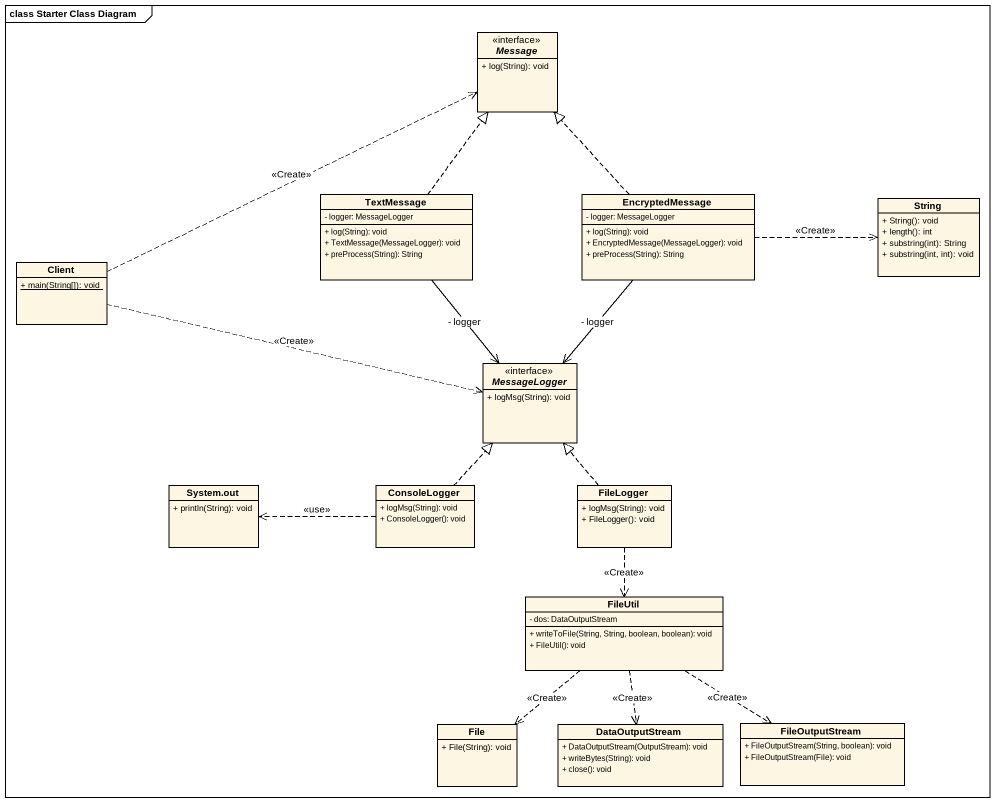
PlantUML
@startuml
mainframe class Starter Class Diagram
hide circle
hide empty members
skinparam classAttributeIconSize 0
interface Message {
  + log(String): void
}
class TextMessage {
  - logger: MessageLogger
  + log(String): void
  + TextMessage(MessageLogger): void
  + preProcess(String): String
}
class EncryptedMessage {
  - logger: MessageLogger
  + log(String): void
  + EncryptedMessage(MessageLogger): void
  + preProcess(String): String
}
class String {
  + String(): void
  + length(): int
  + substring(int): String
  + substring(int, int): void
}
class Client {
  {static} + main(String[]): void
}
interface MessageLogger {
  + logMsg(String): void
}
class "System.out" as System_out {
  + println(String): void
}
class ConsoleLogger {
  + logMsg(String): void
  + ConsoleLogger(): void
}
class FileLogger {
  + logMsg(String): void
  + FileLogger(): void
}
class FileUtil {
  - dos: DataOutputStream
  + writeToFile(String, String, boolean, boolean): void
  + FileUtil(): void
}
class "File" as File_ {
  + File(String): void
}
class DataOutputStream {
  + DataOutputStream(OutputStream): void
  + writeBytes(String): void
  + close(): void
}
class FileOutputStream {
  + FileOutputStream(String, boolean): void
  + FileOutputStream(File): void
}
TextMessage .up.|> Message
TextMessage --> MessageLogger : - logger
EncryptedMessage .up.|> Message
EncryptedMessage .right.> String : <<Create>>
EncryptedMessage --> MessageLogger : - logger
Client .right.> Message : <<Create>>
Client .right.> MessageLogger : <<Create>>
ConsoleLogger .up.|> MessageLogger
ConsoleLogger .left.> System_out : <<use>>
FileLogger .up.|> MessageLogger
FileLogger ..> FileUtil : <<Create>>
FileUtil ..> File_ : <<Create>>
FileUtil ..> DataOutputStream : <<Create>>
FileUtil ..> FileOutputStream : <<Create>>
@enduml
